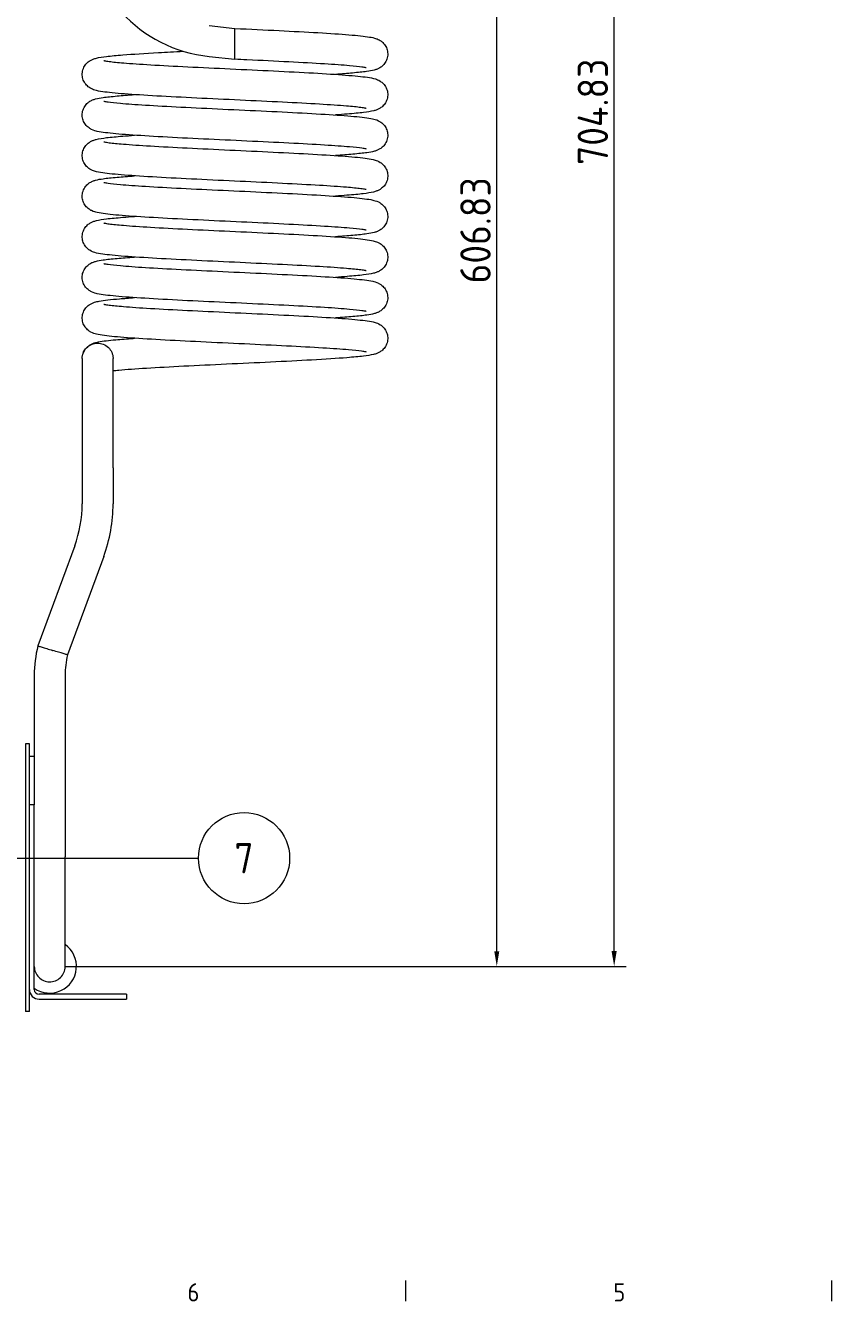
# Model space of a CAD drawing. Header units: millimetres. Extents: x 0 to 2102, y 0 to 1485.
# Drawn here: x 1070 to 1402, y 41 to 566 of the extents above; entities that cross this region are included whole.
import ezdxf

# ---------------------------------------------------------------- set-up
doc = ezdxf.new("R2010")
doc.units = ezdxf.units.MM
doc.header["$LTSCALE"] = 2.5
doc.layers.get('0').update_dxf_attribs({"color": 3, "lineweight": 5})
for name, color, linetype, lineweight in [('가시적인 것(ISO)', 3, 'Continuous', 5), ('경계(ISO)', 7, 'Continuous', 5), ('기호(ISO)', 5, 'Continuous', 5), ('치수(ISO)', 2, 'Continuous', 5)]:
    doc.layers.add(name, color=color, linetype=linetype, lineweight=lineweight)
doc.styles.add('문자 텍스트_PSTEK_POSCO', font='isocp.shx')
doc.styles.add('부품번호텍스트_PSTEK_POSCO', font='isocp.shx')
doc.styles.add('치수 텍스트_PSTEK_POSCO', font='isocp.shx')
doc.dimstyles.new('치수_PSTEK_POSCO', dxfattribs={"dimscale": 2.5, "dimtxt": 5, "dimasz": 2.5, "dimexe": 2, "dimexo": 2.5, "dimgap": 1, "dimtad": 1, "dimrnd": 1e-08, "dimdsep": 46, "dimtxsty": '치수 텍스트_PSTEK_POSCO', "dimcen": 0.09, "dimdle": 10, "dimclrd": 7, "dimclre": 7, "dimclrt": 2, "dimadec": 1, "dimazin": 2, "dimtfac": 1, "dimtmove": 0, "dimatfit": 3, "dimfxl": 0, "dimtolj": 1, "dimlwd": -1, "dimlwe": -1, "dimarcsym": 0})

# ---------------------------------------------------------------- blocks, each defined once
blk = doc.blocks.new('경계 Default Border')
at = {"layer": '경계(ISO)'}
for p, q in [((490.58, 20), (490.58, 16.6)), ((560.67, 20), (560.67, 16.6))]:
    blk.add_line(p, q, dxfattribs=at)
at = {"layer": '경계(ISO)', "color": 2, "char_height": 3, "attachment_point": 7, "style": '문자 텍스트_PSTEK_POSCO'}
for s, insert in [('6', (454.69, 16.57)), ('5', (524.77, 16.57))]:
    blk.add_mtext(s, dxfattribs=dict(at, insert=insert))
blk = doc.blocks.new('*D34')
at = {"layer": 'Defpoints', "color": 0}
for p in [(1172.25, 786.09), (1263.95, 786.09), (1080.02, 179.26)]:
    blk.add_point(p, dxfattribs=at)
at = {"layer": '치수(ISO)', "color": 7}
for p, q in [((1178.5, 786.09), (1268.95, 786.09)), ((1263.95, 185.51), (1263.95, 779.84)), ((1086.27, 179.26), (1268.95, 179.26))]:
    blk.add_line(p, q, dxfattribs=at)
for points in [[(1262.91, 779.84), (1265, 779.84), (1263.95, 786.09)], [(1262.91, 185.51), (1265, 185.51), (1263.95, 179.26)]]:
    blk.add_solid(points, dxfattribs=at)
at = {"layer": '치수(ISO)', "color": 2, "insert": (1255.2, 460.17), "char_height": 12.5, "attachment_point": 4, "rotation": 90, "style": '치수 텍스트_PSTEK_POSCO'}
blk.add_mtext('\\A1;606.83', dxfattribs=at)
blk = doc.blocks.new('품번기호9')
at = {"layer": '기호(ISO)', "color": 7}
for p, q in [((425.41, 90.01), (422.91, 89.51)), ((425.41, 89.51), (422.91, 89.51)), ((422.91, 89.51), (425.41, 89.01)), ((425.41, 89.01), (425.41, 90.01)), ((425.41, 89.51), (456.49, 89.51))]:
    blk.add_line(p, q, dxfattribs=at)
at = {"layer": '기호(ISO)', "color": 7, "flags": 128}
blk.add_lwpolyline([(425.41, 90.01), (422.91, 89.51)], dxfattribs=at)
at = {"layer": '기호(ISO)'}
blk.add_circle((463.99, 89.51), 7.5, dxfattribs=at)
at = {"layer": '기호(ISO)', "color": 7}
blk.add_solid([(425.41, 90.01), (422.91, 89.51), (425.41, 89.01), (425.41, 90.01)], dxfattribs=at)
at = {"layer": '기호(ISO)', "color": 7, "insert": (463.99, 89.51), "char_height": 5, "attachment_point": 5, "style": '부품번호텍스트_PSTEK_POSCO'}
blk.add_mtext('7', dxfattribs=at)
blk = doc.blocks.new('*D49')
at = {"layer": 'Defpoints', "color": 0}
for p in [(1112.25, 884.09), (1312.25, 884.09), (1080.02, 179.27)]:
    blk.add_point(p, dxfattribs=at)
at = {"layer": '치수(ISO)', "color": 7}
for p, q in [((1118.5, 884.09), (1317.25, 884.09)), ((1312.25, 185.52), (1312.25, 877.84)), ((1086.27, 179.27), (1317.25, 179.27))]:
    blk.add_line(p, q, dxfattribs=at)
for points in [[(1311.2, 877.84), (1313.29, 877.84), (1312.25, 884.09)], [(1311.2, 185.52), (1313.29, 185.52), (1312.25, 179.27)]]:
    blk.add_solid(points, dxfattribs=at)
at = {"layer": '치수(ISO)', "color": 2, "insert": (1303.5, 508.92), "char_height": 12.5, "attachment_point": 4, "rotation": 90, "style": '치수 텍스트_PSTEK_POSCO'}
blk.add_mtext('\\A1;704.83', dxfattribs=at)

msp = doc.modelspace()

# ---------------------------------------------------------------- linework, layer by layer
at = {"layer": '가시적인 것(ISO)'}
for p, q in [((1145.6093, 566.2482), (1156.2462, 565.0413)), ((1156.2462, 558.6913), (1156.2462, 565.0413)), ((1156.2462, 552.3413), (1156.2462, 558.6913)), ((1145.6093, 553.5482), (1156.2462, 552.3413)), ((1093.3962, 429.2663), (1093.3962, 384.2663)), ((1106.0962, 384.2663), (1106.0962, 429.2663)), ((1093.3962, 384.2663), (1093.3962, 369.5317)), ((1106.0962, 384.2663), (1106.0962, 369.5317)), ((1090.3184, 352.2602), (1075.159, 311.076)), ((1102.2367, 347.8732), (1087.3313, 307.3791)), ((1073.6668, 298.9519), (1073.6668, 265.7648)), ((1086.3668, 298.9519), (1086.3668, 224.2663)), ((1071.6668, 270.7648), (1070.0668, 270.7648)), ((1070.0668, 270.7648), (1070.0668, 160.7648)), ((1071.6668, 160.7648), (1071.6668, 270.7648)), ((1071.6668, 265.7648), (1073.6668, 265.7648)), ((1073.6668, 265.7648), (1073.6668, 245.7648)), ((1073.6668, 245.7648), (1071.6668, 245.7648)), ((1073.6668, 169.7648), (1073.6668, 245.7648)), ((1086.3668, 179.2663), (1086.3668, 224.2663)), ((1111.6668, 167.7648), (1075.6668, 167.7648)), ((1075.6668, 165.7648), (1111.6668, 165.7648)), ((1111.6668, 167.7648), (1111.6668, 165.7648)), ((1071.6668, 160.7648), (1070.0668, 160.7648))]:
    msp.add_line(p, q, dxfattribs=at)
for centre, radius, start, end in [((1151.2462, 609.5794), 56.3141, 180.72839, 264.255179), ((1043.3962, 369.5317), 50, 339.791974, 0), ((1043.3962, 369.5317), 62.7, 339.791974, 0), ((1123.6668, 298.9519), 50, 165.966909, 180), ((1123.6668, 298.9519), 37.3, 166.942445, 180), ((1080.0211, 179.2648), 11, 234.714046, 54.768048), ((1075.6668, 169.7648), 4, 180, 270), ((1075.6668, 169.7648), 2, 180, 270)]:
    msp.add_arc(centre, radius, start, end, dxfattribs=at)
for points, knots in [([(1156.2462, 565.0413), (1162.3596, 564.7537), (1168.5563, 564.4623), (1180.0734, 563.8915), (1185.5479, 563.6047), (1195.2599, 563.0349), (1199.6031, 562.7451), (1206.7132, 562.1601), (1209.4812, 561.8724), (1212.545, 561.3565), (1213.3442, 561.2167), (1214.841, 560.6789), (1215.3467, 560.4748), (1216.3128, 559.8691), (1216.701, 559.5828), (1217.5236, 558.7927), (1217.9585, 558.2493), (1218.6182, 557.0457), (1218.8603, 556.3814), (1219.1204, 554.9813), (1219.1307, 554.2272), (1218.9027, 552.7846), (1218.6603, 552.0794), (1217.9988, 550.8427), (1217.5725, 550.2971), (1216.7127, 549.4524), (1216.277, 549.1354), (1215.4907, 548.655), (1215.1357, 548.4885), (1214.3462, 548.1604), (1213.9511, 548.0397), (1212.5595, 547.6604), (1211.6039, 547.5022), (1208.8479, 547.1124), (1206.9194, 546.9076), (1202.5769, 546.5243), (1200.219, 546.3449), (1197.6036, 546.1664)], [0, 0, 0, 0, 1.83608382, 1.83608382, 3.6438063, 3.6438063, 5.46615238, 5.46615238, 7.3228405, 7.3228405, 8.21142822, 8.21142822, 8.57116208, 8.57116208, 8.77542139, 8.77542139, 9.01449091, 9.01449091, 9.24135822, 9.24135822, 9.4786959, 9.4786959, 9.71680436, 9.71680436, 9.95372371, 9.95372371, 10.18137967, 10.18137967, 10.41848361, 10.41848361, 10.77888214, 10.77888214, 11.73855211, 11.73855211, 13.01230386, 13.01230386, 14.13613513, 14.13613513, 14.13613513, 14.13613513]), ([(1210.2299, 532.1574), (1210.1817, 532.17), (1210.1093, 532.189), (1209.5287, 532.3052), (1208.8446, 532.4153), (1206.5265, 532.7115), (1204.522, 532.9112), (1199.0534, 533.3618), (1195.2633, 533.6199), (1186.4572, 534.149), (1181.2617, 534.4266), (1170.2433, 534.9803), (1164.2734, 535.2634), (1152.3536, 535.8246), (1146.2565, 536.1099), (1134.7049, 536.6748), (1129.1114, 536.9616), (1119.105, 537.5307), (1114.5795, 537.82), (1107.077, 538.4013), (1104.0678, 538.6926), (1100.6031, 539.1989), (1099.6456, 539.354), (1097.9711, 539.8728), (1097.3324, 540.0803), (1096.0677, 540.8891), (1095.6085, 541.2436), (1094.7511, 542.1536), (1094.3486, 542.716), (1093.7479, 543.9554), (1093.5389, 544.6428), (1093.3557, 546.0674), (1093.3885, 546.8223), (1093.6968, 548.2465), (1093.9768, 548.9325), (1094.6926, 550.1144), (1095.135, 550.6242), (1095.9955, 551.3981), (1096.4166, 551.681), (1097.1875, 552.1214), (1097.5375, 552.275), (1098.3609, 552.596), (1098.7852, 552.7154), (1100.461, 553.1354), (1101.746, 553.3211), (1105.2559, 553.746), (1107.5108, 553.9586), (1114.1598, 554.4879), (1119.1591, 554.8076), (1127.9474, 555.3031), (1131.3942, 555.485), (1134.9773, 555.6666)], [241.66619585, 241.66619585, 241.66619585, 241.66619585, 242.05197182, 242.05197182, 242.82992023, 242.82992023, 244.11745232, 244.11745232, 245.75283012, 245.75283012, 247.50424999, 247.50424999, 249.28899719, 249.28899719, 251.08735579, 251.08735579, 252.89514865, 252.89514865, 254.71506688, 254.71506688, 256.56405837, 256.56405837, 257.58301377, 257.58301377, 258.07881864, 258.07881864, 258.31471561, 258.31471561, 258.54819345, 258.54819345, 258.77741519, 258.77741519, 259.01519773, 259.01519773, 259.25327207, 259.25327207, 259.4893965, 259.4893965, 259.71541899, 259.71541899, 259.96163435, 259.96163435, 260.36636431, 260.36636431, 261.57903736, 261.57903736, 262.90752612, 262.90752612, 264.91470553, 264.91470553, 266.06616747, 266.06616747, 266.06616747, 266.06616747]), ([(1102.2624, 551.8252), (1102.3119, 551.8123), (1102.386, 551.7929), (1102.9765, 551.6751), (1103.6679, 551.5643), (1106.0069, 551.2666), (1108.0257, 551.0662), (1113.524, 550.6146), (1117.3281, 550.3562), (1126.1581, 549.8268), (1131.3627, 549.5491), (1142.394, 548.9953), (1148.3676, 548.7122), (1160.2895, 548.1509), (1166.385, 547.8656), (1177.9284, 547.3007), (1183.5151, 547.0139), (1193.5042, 546.4447), (1198.0187, 546.1555), (1205.4974, 545.5739), (1208.4922, 545.2827), (1211.9303, 544.7763), (1212.8768, 544.6223), (1214.539, 544.1028), (1215.1693, 543.8949), (1216.414, 543.1011), (1216.8693, 542.7511), (1217.7257, 541.8489), (1218.1306, 541.2878), (1218.7358, 540.0509), (1218.9473, 539.3651), (1219.1362, 537.9421), (1219.1066, 537.1871), (1218.8041, 535.7613), (1218.5268, 535.0739), (1217.8146, 533.8877), (1217.3732, 533.3752), (1216.5126, 532.5963), (1216.0903, 532.3109), (1215.3185, 531.8678), (1214.9682, 531.7134), (1214.1478, 531.392), (1213.726, 531.2726), (1212.0637, 530.8533), (1210.7964, 530.6691), (1207.3247, 530.2456), (1205.0853, 530.0333), (1200.9686, 529.704), (1199.3453, 529.5851), (1197.6045, 529.4664)], [29.14910175, 29.14910175, 29.14910175, 29.14910175, 29.53958295, 29.53958295, 30.32141283, 30.32141283, 31.61297099, 31.61297099, 33.25005494, 33.25005494, 35.00194199, 35.00194199, 36.78684764, 36.78684764, 38.58529135, 38.58529135, 40.39316438, 40.39316438, 42.21322025, 42.21322025, 44.06264039, 44.06264039, 45.07360374, 45.07360374, 45.56037139, 45.56037139, 45.79459565, 45.79459565, 46.02848616, 46.02848616, 46.2575262, 46.2575262, 46.4952845, 46.4952845, 46.73336169, 46.73336169, 46.96955505, 46.96955505, 47.19567769, 47.19567769, 47.44111614, 47.44111614, 47.84222567, 47.84222567, 49.04394051, 49.04394051, 50.37054832, 50.37054832, 51.11857971, 51.11857971, 51.11857971, 51.11857971]), ([(1210.2299, 548.8574), (1210.2002, 548.8654), (1210.1555, 548.8773), (1209.7439, 548.9653), (1209.1902, 549.0618), (1207.2456, 549.3292), (1205.5042, 549.5156), (1200.5967, 549.9464), (1197.0796, 550.1984), (1188.7429, 550.7199), (1183.729, 550.9958), (1172.9726, 551.5474), (1167.0823, 551.83), (1159.5379, 552.1864), (1157.8914, 552.2639), (1156.2462, 552.3413)], [278.64620794, 278.64620794, 278.64620794, 278.64620794, 278.94705494, 278.94705494, 279.65396418, 279.65396418, 280.86260413, 280.86260413, 282.46216101, 282.46216101, 284.20368852, 284.20368852, 285.98518868, 285.98518868, 286.47931424, 286.47931424, 286.47931424, 286.47931424]), ([(1210.2299, 515.4574), (1210.2002, 515.4654), (1210.1555, 515.4773), (1209.7441, 515.5653), (1209.1905, 515.6618), (1207.2462, 515.9292), (1205.5049, 516.1155), (1200.5978, 516.5463), (1197.081, 516.7984), (1188.7447, 517.3198), (1183.7309, 517.5957), (1172.9747, 518.1473), (1167.0846, 518.4299), (1155.2217, 518.9904), (1149.1017, 519.2753), (1137.4098, 519.8397), (1131.6964, 520.1263), (1121.3736, 520.6945), (1116.6457, 520.9832), (1108.6972, 521.5612), (1105.4207, 521.8535), (1101.667, 522.33), (1100.5991, 522.4931), (1098.8913, 522.878), (1098.2341, 523.018), (1096.9268, 523.6537), (1096.5824, 523.8442), (1095.9493, 524.2903), (1095.6725, 524.5128), (1094.965, 525.1956), (1094.5381, 525.7295), (1093.8808, 526.9212), (1093.6367, 527.5856), (1093.3732, 528.9857), (1093.361, 529.7396), (1093.5855, 531.1828), (1093.8262, 531.8888), (1094.4853, 533.1277), (1094.9107, 533.6748), (1095.7703, 534.5226), (1096.2066, 534.8411), (1096.9936, 535.3233), (1097.3488, 535.4905), (1098.1372, 535.8191), (1098.5313, 535.9398), (1099.9123, 536.3176), (1100.8564, 536.4748), (1103.5843, 536.8631), (1105.4979, 537.0674), (1109.8453, 537.453), (1112.2346, 537.6351), (1114.8888, 537.8162)], [204.68441859, 204.68441859, 204.68441859, 204.68441859, 204.98520158, 204.98520158, 205.6920567, 205.6920567, 206.90063261, 206.90063261, 208.50015847, 208.50015847, 210.24167731, 210.24167731, 212.0231747, 212.0231747, 213.81986138, 213.81986138, 215.62615589, 215.62615589, 217.443624, 217.443624, 219.28535972, 219.28535972, 220.26166926, 220.26166926, 220.94155315, 220.94155315, 221.14814398, 221.14814398, 221.29450833, 221.29450833, 221.52962193, 221.52962193, 221.75680068, 221.75680068, 221.99408235, 221.99408235, 222.23219383, 222.23219383, 222.46914074, 222.46914074, 222.69687752, 222.69687752, 222.93365676, 222.93365676, 223.29236718, 223.29236718, 224.2423956, 224.2423956, 225.5125622, 225.5125622, 226.65309237, 226.65309237, 226.65309237, 226.65309237]), ([(1102.2624, 535.1252), (1102.2919, 535.1173), (1102.3362, 535.1054), (1102.7451, 535.018), (1103.2967, 534.9217), (1105.235, 534.6548), (1106.972, 534.4686), (1111.8697, 534.0383), (1115.3818, 533.7863), (1123.71, 533.265), (1128.7205, 532.9891), (1139.472, 532.4375), (1145.3607, 532.155), (1157.2223, 531.5945), (1163.3425, 531.3095), (1175.0366, 530.7452), (1180.7518, 530.4586), (1191.0798, 529.8904), (1195.811, 529.6017), (1203.7669, 529.0237), (1207.0478, 528.7314), (1210.8069, 528.2553), (1211.8767, 528.0923), (1213.587, 527.7085), (1214.2449, 527.5689), (1215.5541, 526.9352), (1215.9, 526.7447), (1216.5361, 526.2978), (1216.8141, 526.0749), (1217.5231, 525.3919), (1217.9507, 524.8582), (1218.6092, 523.6672), (1218.8538, 523.0032), (1219.1187, 521.6036), (1219.1317, 520.8497), (1218.9087, 519.4063), (1218.6687, 518.7), (1218.0107, 517.4601), (1217.5856, 516.9124), (1216.7261, 516.0633), (1216.2896, 515.7441), (1215.5023, 515.2611), (1215.1469, 515.0936), (1214.359, 514.7649), (1213.9654, 514.6442), (1212.5888, 514.267), (1211.6495, 514.1102), (1208.9335, 513.7225), (1207.0262, 513.5184), (1202.6767, 513.1319), (1200.2742, 512.9486), (1197.6036, 512.7664)], [66.1291894, 66.1291894, 66.1291894, 66.1291894, 66.4286085, 66.4286085, 67.13431009, 67.13431009, 68.34151992, 68.34151992, 69.94038296, 69.94038296, 71.68171672, 71.68171672, 73.4631551, 73.4631551, 75.25981261, 75.25981261, 77.06608219, 77.06608219, 78.88351146, 78.88351146, 80.72513787, 80.72513787, 81.70100513, 81.70100513, 82.38349988, 82.38349988, 82.59147246, 82.59147246, 82.73849098, 82.73849098, 82.97374067, 82.97374067, 83.20087626, 83.20087626, 83.43814721, 83.43814721, 83.67625922, 83.67625922, 83.91321776, 83.91321776, 84.14098911, 84.14098911, 84.3776318, 84.3776318, 84.73562896, 84.73562896, 85.6815993, 85.6815993, 86.95022806, 86.95022806, 88.09782476, 88.09782476, 88.09782476, 88.09782476]), ([(1210.2299, 498.7574), (1210.1816, 498.7701), (1210.1091, 498.789), (1209.5281, 498.9053), (1208.8438, 499.0154), (1206.5247, 499.3117), (1204.5196, 499.5114), (1199.0497, 499.9621), (1195.2591, 500.2202), (1186.4519, 500.7493), (1181.256, 501.0269), (1170.237, 501.5806), (1164.267, 501.8637), (1152.3471, 502.4249), (1146.25, 502.7102), (1134.6988, 503.2751), (1129.1056, 503.5619), (1119.1, 504.131), (1114.5749, 504.4203), (1107.0734, 505.0016), (1104.0648, 505.2929), (1100.6013, 505.7992), (1099.6443, 505.9542), (1097.9704, 506.4731), (1097.332, 506.6806), (1096.0681, 507.4887), (1095.6091, 507.8431), (1094.7517, 508.7528), (1094.3492, 509.315), (1093.7483, 510.5543), (1093.5391, 511.2417), (1093.3557, 512.6662), (1093.3884, 513.4211), (1093.6964, 514.8454), (1093.9763, 515.5314), (1094.692, 516.7136), (1095.1343, 517.2235), (1095.9948, 517.9976), (1096.4159, 518.2806), (1097.1869, 518.7211), (1097.5369, 518.8747), (1098.3601, 519.1958), (1098.7843, 519.3151), (1100.4596, 519.7351), (1101.7438, 519.9207), (1105.252, 520.3456), (1107.5063, 520.5582), (1111.6066, 520.8847), (1113.1913, 521.0005), (1114.8879, 521.1162)], [167.70440308, 167.70440308, 167.70440308, 167.70440308, 168.09038235, 168.09038235, 168.86849861, 168.86849861, 170.15620538, 170.15620538, 171.79165743, 171.79165743, 173.54309765, 173.54309765, 175.32785173, 175.32785173, 177.12621402, 177.12621402, 178.93401035, 178.93401035, 180.75393453, 180.75393453, 182.60294448, 182.60294448, 183.62155373, 183.62155373, 184.11696589, 184.11696589, 184.35279113, 184.35279113, 184.58628684, 184.58628684, 184.81550066, 184.81550066, 185.05328217, 185.05328217, 185.29135663, 185.29135663, 185.5274841, 185.5274841, 185.75351088, 185.75351088, 185.99969201, 185.99969201, 186.40426285, 186.40426285, 187.61645421, 187.61645421, 188.9448728, 188.9448728, 189.67391601, 189.67391601, 189.67391601, 189.67391601]), ([(1102.2624, 518.4252), (1102.3103, 518.4127), (1102.382, 518.3939), (1102.9585, 518.2783), (1103.6396, 518.1685), (1105.9493, 517.873), (1107.948, 517.6735), (1113.4044, 517.2233), (1117.1887, 516.9653), (1125.985, 516.4364), (1131.1768, 516.1588), (1142.1899, 515.6052), (1148.1582, 515.3221), (1160.0772, 514.7609), (1166.175, 514.4756), (1177.7299, 513.9107), (1183.3261, 513.6239), (1193.3395, 513.0548), (1197.8695, 512.7656), (1205.3818, 512.1843), (1208.3969, 511.893), (1211.8725, 511.3868), (1212.8345, 511.2312), (1214.514, 510.7126), (1215.1563, 510.5053), (1216.4292, 509.6904), (1216.89, 509.334), (1217.7478, 508.4208), (1218.1492, 507.8579), (1218.748, 506.6175), (1218.956, 505.9294), (1219.1368, 504.5041), (1219.1027, 503.7493), (1218.7921, 502.3257), (1218.511, 501.6404), (1217.7936, 500.4601), (1217.3508, 499.9515), (1216.4905, 499.1797), (1216.0698, 498.8977), (1215.2994, 498.4585), (1214.9494, 498.3053), (1214.1248, 497.9843), (1213.6995, 497.865), (1212.0178, 497.4447), (1210.7255, 497.2584), (1207.1999, 496.8329), (1204.9388, 496.6202), (1200.8466, 496.2951), (1199.2802, 496.1807), (1197.6045, 496.0664)], [103.11098479, 103.11098479, 103.11098479, 103.11098479, 103.49484395, 103.49484395, 104.27120929, 104.27120929, 105.55709119, 105.55709119, 107.19176645, 107.19176645, 108.94299388, 108.94299388, 110.72767596, 110.72767596, 112.52599969, 112.52599969, 114.33375982, 114.33375982, 116.15362204, 116.15362204, 118.00243977, 118.00243977, 119.02466237, 119.02466237, 119.52417952, 119.52417952, 119.76075035, 119.76075035, 119.99405959, 119.99405959, 120.22335631, 120.22335631, 120.46114853, 120.46114853, 120.69922167, 120.69922167, 120.93531715, 120.93531715, 121.16129944, 121.16129944, 121.40784055, 121.40784055, 121.81408253, 121.81408253, 123.03133334, 123.03133334, 124.36043222, 124.36043222, 125.08051261, 125.08051261, 125.08051261, 125.08051261]), ([(1210.2299, 482.0574), (1210.2002, 482.0654), (1210.1555, 482.0773), (1209.7438, 482.1653), (1209.1899, 482.2619), (1207.245, 482.5293), (1205.5033, 482.7157), (1200.5953, 483.1465), (1197.0779, 483.3986), (1188.7408, 483.92), (1183.7267, 484.196), (1172.97, 484.7476), (1167.0797, 485.0301), (1155.2167, 485.5906), (1149.0968, 485.8756), (1137.405, 486.4399), (1131.6919, 486.7265), (1121.3696, 487.2948), (1116.642, 487.5835), (1108.6943, 488.1615), (1105.4182, 488.4538), (1101.6651, 488.9303), (1100.5974, 489.0934), (1098.8899, 489.4784), (1098.2327, 489.6184), (1096.9256, 490.2544), (1096.5813, 490.4449), (1095.9486, 490.8908), (1095.6719, 491.1133), (1094.9646, 491.7961), (1094.5378, 492.3301), (1093.8805, 493.5218), (1093.6365, 494.1863), (1093.3731, 495.5864), (1093.361, 496.3403), (1093.5857, 497.7835), (1093.8264, 498.4894), (1094.4856, 499.7282), (1094.9111, 500.2753), (1095.7707, 501.1229), (1096.2069, 501.4414), (1096.9939, 501.9235), (1097.3492, 502.0907), (1098.1376, 502.4192), (1098.5317, 502.5399), (1099.9132, 502.9178), (1100.8578, 503.0751), (1103.5869, 503.4634), (1105.5012, 503.6678), (1109.8484, 504.0532), (1112.2363, 504.2352), (1114.8888, 504.4162)], [130.72262776, 130.72262776, 130.72262776, 130.72262776, 131.02355073, 131.02355073, 131.73052422, 131.73052422, 132.93924016, 132.93924016, 134.53883386, 134.53883386, 136.28037165, 136.28037165, 138.06187509, 138.06187509, 139.85856476, 139.85856476, 141.66486182, 141.66486182, 143.48233392, 143.48233392, 145.32408087, 145.32408087, 146.30043595, 146.30043595, 146.98005219, 146.98005219, 147.18650218, 147.18650218, 147.33279969, 147.33279969, 147.56789932, 147.56789932, 147.79508256, 147.79508256, 148.03236535, 148.03236535, 148.27047677, 148.27047677, 148.50742247, 148.50742247, 148.73515564, 148.73515564, 148.97194921, 148.97194921, 149.33073438, 149.33073438, 150.28118863, 150.28118863, 151.55151562, 151.55151562, 152.69130557, 152.69130557, 152.69130557, 152.69130557]), ([(1102.2624, 501.7252), (1102.2923, 501.7172), (1102.3372, 501.7052), (1102.7499, 501.617), (1103.3045, 501.5204), (1105.2518, 501.2528), (1106.9952, 501.0663), (1111.9069, 500.6354), (1115.4261, 500.3832), (1123.7665, 499.8617), (1128.7819, 499.5858), (1139.5403, 499.0342), (1145.4312, 498.7516), (1157.2947, 498.1911), (1163.4146, 497.9061), (1175.1055, 497.3418), (1180.8179, 497.0552), (1191.1382, 496.4869), (1195.8645, 496.1982), (1203.8092, 495.6202), (1207.0836, 495.3279), (1210.8346, 494.8512), (1211.9015, 494.6882), (1213.608, 494.3027), (1214.2649, 494.1625), (1215.5714, 493.5258), (1215.915, 493.3352), (1216.5466, 492.8896), (1216.8228, 492.6673), (1217.5295, 491.9846), (1217.9561, 491.4504), (1218.6129, 490.2585), (1218.8567, 489.5938), (1219.1195, 488.1935), (1219.1313, 487.4395), (1218.906, 485.9965), (1218.6649, 485.2907), (1218.0053, 484.0523), (1217.5797, 483.5055), (1216.72, 482.6584), (1216.2839, 482.3402), (1215.4971, 481.8584), (1215.1419, 481.6913), (1214.3532, 481.3629), (1213.9589, 481.2422), (1212.5757, 480.864), (1211.6291, 480.7066), (1208.8951, 480.3179), (1206.9783, 480.1135), (1202.6319, 479.7285), (1200.2494, 479.5469), (1197.6036, 479.3664)], [140.09096394, 140.09096394, 140.09096394, 140.09096394, 140.39242476, 140.39242476, 141.09985303, 141.09985303, 142.30910667, 142.30910667, 143.90896078, 143.90896078, 145.65057124, 145.65057124, 147.43209788, 147.43209788, 149.22879903, 149.22879903, 151.03510591, 151.03510591, 152.85259333, 152.85259333, 154.69438346, 154.69438346, 155.67091381, 155.67091381, 156.34950223, 156.34950223, 156.55541272, 156.55541272, 156.70145392, 156.70145392, 156.93649987, 156.93649987, 157.16370051, 157.16370051, 157.40098762, 157.40098762, 157.63909882, 157.63909882, 157.87603978, 157.87603978, 158.10375898, 158.10375898, 158.34060818, 158.34060818, 158.69968326, 158.69968326, 159.65179002, 159.65179002, 160.92273763, 160.92273763, 162.0596574, 162.0596574, 162.0596574, 162.0596574]), ([(1210.2299, 465.3574), (1210.1817, 465.37), (1210.1094, 465.389), (1209.5293, 465.5051), (1208.8457, 465.6152), (1206.5286, 465.9112), (1204.5248, 466.1109), (1199.0577, 466.5615), (1195.2684, 466.8196), (1186.4635, 467.3486), (1181.2684, 467.6262), (1170.2507, 468.1799), (1164.281, 468.463), (1152.3613, 469.0243), (1146.2641, 469.3095), (1134.7121, 469.8744), (1129.1183, 470.1612), (1119.111, 470.7304), (1114.5849, 471.0196), (1107.0812, 471.6009), (1104.0712, 471.8922), (1100.6052, 472.3985), (1099.6472, 472.5536), (1097.972, 473.0725), (1097.3328, 473.28), (1096.0671, 474.0895), (1095.6077, 474.4442), (1094.7503, 475.3546), (1094.3479, 475.9171), (1093.7475, 477.1566), (1093.5386, 477.8441), (1093.3557, 479.2688), (1093.3886, 480.0236), (1093.6972, 481.4478), (1093.9773, 482.1337), (1094.6934, 483.3154), (1095.1358, 483.8251), (1095.9963, 484.5987), (1096.4173, 484.8815), (1097.1881, 485.3217), (1097.5382, 485.4753), (1098.3617, 485.7963), (1098.7861, 485.9157), (1100.4627, 486.3357), (1101.7486, 486.5215), (1105.2604, 486.9465), (1107.5162, 487.159), (1111.6148, 487.4853), (1113.1957, 487.6008), (1114.8879, 487.7162)], [93.74261973, 93.74261973, 93.74261973, 93.74261973, 94.12815525, 94.12815525, 94.90590514, 94.90590514, 96.19323055, 96.19323055, 97.82852046, 97.82852046, 99.57991626, 99.57991626, 101.36465531, 101.36465531, 103.16300954, 103.16300954, 104.9707983, 104.9707983, 106.7907095, 106.7907095, 108.63967917, 108.63967917, 109.65904404, 109.65904404, 110.15531363, 110.15531363, 110.39129537, 110.39129537, 110.62475207, 110.62475207, 110.85398318, 110.85398318, 111.09176695, 111.09176695, 111.32984113, 111.32984113, 111.56596196, 111.56596196, 111.79197939, 111.79197939, 112.03823532, 112.03823532, 112.44315377, 112.44315377, 113.65639748, 113.65639748, 114.98496788, 114.98496788, 115.71213586, 115.71213586, 115.71213586, 115.71213586]), ([(1102.2624, 485.0252), (1102.311, 485.0125), (1102.3837, 484.9935), (1102.9664, 484.8769), (1103.652, 484.7666), (1105.9746, 484.4702), (1107.9821, 484.2703), (1113.457, 483.8195), (1117.25, 483.5613), (1126.0612, 483.0322), (1131.2587, 482.7546), (1142.2799, 482.2008), (1148.2505, 481.9177), (1160.1708, 481.3565), (1166.2676, 481.0712), (1177.8174, 480.5063), (1183.4094, 480.2195), (1193.4122, 479.6503), (1197.9354, 479.3611), (1205.4328, 478.7797), (1208.439, 478.4885), (1211.898, 477.9822), (1212.8531, 477.8273), (1214.525, 477.3083), (1215.162, 477.1007), (1216.4224, 476.2952), (1216.8808, 475.9416), (1217.738, 475.0332), (1218.141, 474.4711), (1218.7426, 473.2323), (1218.9522, 472.5452), (1219.1366, 471.1209), (1219.1045, 470.3661), (1218.7975, 468.9415), (1218.518, 468.2552), (1217.8029, 467.0723), (1217.3608, 466.562), (1216.5002, 465.787), (1216.0789, 465.5036), (1215.3078, 465.0626), (1214.9577, 464.9089), (1214.135, 464.5877), (1213.7112, 464.4684), (1212.0383, 464.0485), (1210.7572, 463.8632), (1207.2554, 463.4385), (1205.0037, 463.226), (1200.9004, 462.899), (1199.3089, 462.7826), (1197.6045, 462.6664)], [177.07273169, 177.07273169, 177.07273169, 177.07273169, 177.45950382, 177.45950382, 178.23827454, 178.23827454, 179.52666193, 179.52666193, 181.16240312, 181.16240312, 182.91392252, 182.91392252, 184.69870343, 184.69870343, 186.49708011, 186.49708011, 188.30488996, 188.30488996, 190.12483731, 190.12483731, 191.97391931, 191.97391931, 192.99117934, 192.99117934, 193.48506184, 193.48506184, 193.72060689, 193.72060689, 193.95417227, 193.95417227, 194.18335524, 194.18335524, 194.42113271, 194.42113271, 194.65920767, 194.65920767, 194.89534694, 194.89534694, 195.12139047, 195.12139047, 195.36743866, 195.36743866, 195.77139126, 195.77139126, 196.98171113, 196.98171113, 198.30984624, 198.30984624, 199.04223877, 199.04223877, 199.04223877, 199.04223877]), ([(1210.2299, 448.6574), (1210.2002, 448.6654), (1210.1556, 448.6773), (1209.7445, 448.7652), (1209.1911, 448.8617), (1207.2475, 449.129), (1205.5068, 449.3153), (1200.6009, 449.746), (1197.0846, 449.9981), (1188.7493, 450.5195), (1183.7359, 450.7955), (1172.9803, 451.347), (1167.0903, 451.6296), (1155.2276, 452.1901), (1149.1076, 452.4751), (1137.4154, 453.0394), (1131.7018, 453.326), (1121.3783, 453.8942), (1116.65, 454.1829), (1108.7007, 454.7609), (1105.4236, 455.0532), (1101.6692, 455.5297), (1100.6011, 455.6928), (1098.893, 456.0775), (1098.2357, 456.2175), (1096.9282, 456.8529), (1096.5836, 457.0434), (1095.9502, 457.4896), (1095.6732, 457.7121), (1094.9656, 458.395), (1094.5386, 458.9289), (1093.8811, 460.1205), (1093.6369, 460.7848), (1093.3732, 462.1849), (1093.3609, 462.9388), (1093.5853, 464.382), (1093.8259, 465.088), (1094.4848, 466.327), (1094.9102, 466.8742), (1095.7698, 467.7222), (1096.2061, 468.0408), (1096.9931, 468.5231), (1097.3484, 468.6904), (1098.1368, 469.0189), (1098.5308, 469.1396), (1099.9112, 469.5173), (1100.8547, 469.6745), (1103.5811, 470.0628), (1105.4939, 470.267), (1109.8416, 470.6527), (1112.2326, 470.8349), (1114.8888, 471.0162)], [56.76084018, 56.76084018, 56.76084018, 56.76084018, 57.0614565, 57.0614565, 57.76817067, 57.76817067, 58.97657981, 58.97657981, 60.57602483, 60.57602483, 62.31752111, 62.31752111, 64.0990113, 64.0990113, 65.89569442, 65.89569442, 67.70198589, 67.70198589, 69.51944925, 69.51944925, 71.3611716, 71.3611716, 72.33742694, 72.33742694, 73.01762959, 73.01762959, 73.22438836, 73.22438836, 73.37083238, 73.37083238, 73.60596261, 73.60596261, 73.83313602, 73.83313602, 74.07041637, 74.07041637, 74.30852791, 74.30852791, 74.54547627, 74.54547627, 74.77321733, 74.77321733, 75.00997958, 75.00997958, 75.36860138, 75.36860138, 76.31812505, 76.31812505, 77.5881013, 77.5881013, 78.72950918, 78.72950918, 78.72950918, 78.72950918]), ([(1102.2624, 468.3252), (1102.2922, 468.3172), (1102.3367, 468.3053), (1102.7477, 468.2175), (1103.301, 468.121), (1105.2442, 467.8537), (1106.9847, 467.6674), (1111.89, 467.2367), (1115.4061, 466.9846), (1123.7409, 466.4632), (1128.7541, 466.1873), (1139.5094, 465.6357), (1145.3993, 465.3531), (1157.2619, 464.7927), (1163.3819, 464.5077), (1175.0743, 463.9433), (1180.7879, 463.6568), (1191.1117, 463.0885), (1195.8403, 462.7998), (1203.79, 462.2218), (1207.0674, 461.9295), (1210.8221, 461.4531), (1211.8903, 461.29), (1213.5985, 460.9053), (1214.2559, 460.7654), (1215.5635, 460.13), (1215.9082, 459.9395), (1216.5418, 459.4933), (1216.8188, 459.2708), (1217.5266, 458.5879), (1217.9536, 458.054), (1218.6112, 456.8625), (1218.8553, 456.1981), (1219.1191, 454.7981), (1219.1315, 454.0442), (1218.9072, 452.601), (1218.6667, 451.895), (1218.0078, 450.6559), (1217.5824, 450.1087), (1216.7228, 449.2606), (1216.2865, 448.942), (1215.4995, 448.4596), (1215.1442, 448.2923), (1214.3559, 447.9638), (1213.9619, 447.8431), (1212.5817, 447.4654), (1211.6385, 447.3082), (1208.9128, 446.92), (1207.0004, 446.7158), (1202.6526, 446.3301), (1200.2608, 446.1477), (1197.6036, 445.9664)], [214.0527604, 214.0527604, 214.0527604, 214.0527604, 214.35329576, 214.35329576, 215.05994147, 215.05994147, 216.2682696, 216.2682696, 217.86767534, 217.86767534, 219.60916065, 219.60916065, 221.39064735, 221.39064735, 223.18732874, 223.18732874, 224.99361872, 224.99361872, 226.81107978, 226.81107978, 228.65279564, 228.65279564, 229.62902467, 229.62902467, 230.30938217, 230.30938217, 230.5162226, 230.5162226, 230.66270534, 230.66270534, 230.89784365, 230.89784365, 231.12501447, 231.12501447, 231.36229417, 231.36229417, 231.60040575, 231.60040575, 231.83735481, 231.83735481, 232.06509795, 232.06509795, 232.30185198, 232.30185198, 232.66043088, 232.66043088, 233.60971029, 233.60971029, 234.87959433, 234.87959433, 236.02142708, 236.02142708, 236.02142708, 236.02142708]), ([(1210.2299, 431.9574), (1210.194, 431.9669), (1210.1402, 431.9812), (1209.6704, 432.0793), (1209.0709, 432.1807), (1206.9933, 432.4588), (1205.1566, 432.6502), (1200.0432, 433.0885), (1196.4242, 433.343), (1187.9109, 433.8674), (1182.8281, 434.144), (1171.9712, 434.6964), (1166.0497, 434.9792), (1154.1621, 435.5399), (1148.0487, 435.825), (1136.4051, 436.3896), (1130.7343, 436.6762), (1120.5254, 437.2448), (1115.8709, 437.5337), (1108.0855, 438.1128), (1104.9063, 438.405), (1101.2687, 438.8901), (1100.2421, 439.0532), (1098.5749, 439.4692), (1097.9226, 439.6238), (1096.6538, 440.3097), (1096.3385, 440.5033), (1095.515, 441.1292), (1094.9802, 441.651), (1094.18, 442.8144), (1093.8765, 443.4281), (1093.4691, 444.7624), (1093.3721, 445.5025), (1093.4312, 446.961), (1093.591, 447.6964), (1094.1216, 449.0279), (1094.4992, 449.6393), (1095.329, 450.6302), (1095.7841, 451.0247), (1096.608, 451.6076), (1096.9838, 451.8106), (1097.7405, 452.1681), (1098.1008, 452.2966), (1099.1394, 452.6278), (1099.7473, 452.7566), (1102.4628, 453.2614), (1105.1539, 453.5494), (1110.5636, 454.0073), (1112.6286, 454.1619), (1114.889, 454.3161)], [19.78723927, 19.78723927, 19.78723927, 19.78723927, 20.11844449, 20.11844449, 20.85093801, 20.85093801, 22.08915925, 22.08915925, 23.70270041, 23.70270041, 25.4481131, 25.4481131, 27.23086578, 27.23086578, 29.02818257, 29.02818257, 30.83502531, 30.83502531, 32.65336327, 32.65336327, 34.49759375, 34.49759375, 35.48452175, 35.48452175, 36.10764788, 36.10764788, 36.28752898, 36.28752898, 36.55756751, 36.55756751, 36.78076715, 36.78076715, 37.01624353, 37.01624353, 37.254383, 37.254383, 37.49214884, 37.49214884, 37.72389182, 37.72389182, 37.95087199, 37.95087199, 38.24734159, 38.24734159, 38.87763847, 38.87763847, 40.78194162, 40.78194162, 41.75133593, 41.75133593, 41.75133593, 41.75133593]), ([(1102.2624, 451.6252), (1102.3106, 451.6126), (1102.3829, 451.5937), (1102.9627, 451.4776), (1103.6462, 451.3675), (1105.9628, 451.0715), (1107.9662, 450.8718), (1113.4326, 450.4213), (1117.2215, 450.1632), (1126.0259, 449.6341), (1131.2207, 449.3565), (1142.2381, 448.8028), (1148.2077, 448.5197), (1160.1273, 447.9585), (1166.2246, 447.6733), (1177.7768, 447.1084), (1183.3708, 446.8216), (1193.3785, 446.2524), (1197.9048, 445.9632), (1205.4092, 445.3819), (1208.4195, 445.0906), (1211.8862, 444.5843), (1212.8445, 444.4291), (1214.5199, 443.9103), (1215.1593, 443.7028), (1216.4255, 442.893), (1216.8851, 442.5381), (1217.7425, 441.6275), (1218.1448, 441.065), (1218.7451, 439.8254), (1218.954, 439.1379), (1219.1367, 437.7131), (1219.1037, 436.9583), (1218.795, 435.5342), (1218.5148, 434.8483), (1217.7986, 433.6667), (1217.3561, 433.1571), (1216.4957, 432.3836), (1216.0747, 432.1009), (1215.3039, 431.6607), (1214.9539, 431.5072), (1214.1303, 431.1861), (1213.7058, 431.0668), (1212.0288, 430.6467), (1210.7426, 430.4609), (1207.2297, 430.0359), (1204.9736, 429.8233), (1198.3227, 429.294), (1193.3231, 428.9744), (1182.5974, 428.3698), (1176.8304, 428.0765), (1165.021, 427.5022), (1158.8368, 427.2137), (1146.7917, 426.6458), (1140.7781, 426.3591), (1129.6718, 425.7947), (1124.4345, 425.5097), (1115.4092, 424.9509), (1111.4904, 424.669), (1107.6248, 424.3179), (1106.8206, 424.2366), (1106.0962, 424.1567)], [251.03454105, 251.03454105, 251.03454105, 251.03454105, 251.41996042, 251.41996042, 252.19761441, 252.19761441, 253.48483994, 253.48483994, 255.12008737, 255.12008737, 256.87147154, 256.87147154, 258.65620664, 258.65620664, 260.45455877, 260.45455877, 262.26234554, 262.26234554, 264.08225335, 264.08225335, 265.93121248, 265.93121248, 266.95077519, 266.95077519, 267.44726937, 267.44726937, 267.68329203, 267.68329203, 267.91673851, 267.91673851, 268.14597416, 268.14597416, 268.38375851, 268.38375851, 268.62183263, 268.62183263, 268.85795171, 268.85795171, 269.0839667, 269.0839667, 269.33024226, 269.33024226, 269.73525188, 269.73525188, 270.94877161, 270.94877161, 272.27738094, 272.27738094, 274.28425982, 274.28425982, 276.1318319, 276.1318319, 277.95045544, 277.95045544, 279.7573831, 279.7573831, 281.55466109, 281.55466109, 283.33685514, 283.33685514, 283.85075528, 283.85075528, 283.85075528, 283.85075528]), ([(1093.3962, 429.2663), (1093.3962, 430.0215), (1093.534, 430.7862), (1094.0336, 432.1568), (1094.3947, 432.7826), (1095.2089, 433.8105), (1095.6657, 434.2265), (1096.4992, 434.8413), (1096.8825, 435.0565), (1097.6372, 435.4254), (1097.9925, 435.5572), (1098.9735, 435.8824), (1099.5307, 436.0075), (1101.952, 436.4864), (1104.2334, 436.7472), (1109.3284, 437.2116), (1111.7143, 437.3971), (1114.5447, 437.5929), (1114.715, 437.6046), (1114.8865, 437.6163)], [0, 0, 0, 0, 0.24498412, 0.24498412, 0.48245372, 0.48245372, 0.71524257, 0.71524257, 0.94107498, 0.94107498, 1.22515198, 1.22515198, 1.79881984, 1.79881984, 3.5276706, 3.5276706, 4.69565817, 4.69565817, 4.76982922, 4.76982922, 4.76982922, 4.76982922]), ([(1093.3962, 429.2663), (1093.3962, 430.0932), (1093.5577, 430.9121), (1094.1855, 432.442), (1094.6459, 433.1384), (1095.8075, 434.3154), (1096.4978, 434.7848), (1098.0193, 435.4327), (1098.8361, 435.6049), (1100.4897, 435.6266), (1101.3107, 435.4759), (1102.8487, 434.8682), (1103.551, 434.417), (1104.7431, 433.2709), (1105.2216, 432.5869), (1105.8894, 431.074), (1106.0723, 430.2595), (1106.0955, 429.3774), (1106.0962, 429.3218), (1106.0962, 429.2663)], [0, 0, 0, 0, 0.24805924, 0.24805924, 0.49611848, 0.49611848, 0.74417772, 0.74417772, 0.99223696, 0.99223696, 1.2402962, 1.2402962, 1.48835544, 1.48835544, 1.73641468, 1.73641468, 1.98447392, 1.98447392, 2.00115029, 2.00115029, 2.00115029, 2.00115029]), ([(1075.159, 311.076), (1075.2202, 311.0571), (1075.312, 311.0289), (1075.9065, 310.8459), (1076.342, 310.7119), (1077.4416, 310.3744), (1078.0954, 310.1741), (1079.561, 309.7261), (1080.3625, 309.4818), (1081.1962, 309.2284), (1081.2183, 309.2216), (1081.2405, 309.2149)], [0.9944683, 0.9944683, 0.9944683, 0.9944683, 1.24128191, 1.24128191, 1.48780554, 1.48780554, 1.73446054, 1.73446054, 1.98892973, 1.98892973, 1.99587878, 1.99587878, 1.99587878, 1.99587878]), ([(1087.3313, 307.3791), (1087.3313, 307.3791), (1087.1779, 307.4249), (1086.5823, 307.603), (1086.1464, 307.7335), (1085.0452, 308.0643), (1084.3896, 308.2616), (1082.9213, 308.705), (1082.1189, 308.948), (1081.2848, 309.2014), (1081.2627, 309.2082), (1081.2405, 309.2149)], [0.99456575, 0.99456575, 0.99456575, 0.99456575, 1.24130799, 1.24130799, 1.48756584, 1.48756584, 1.73453253, 1.73453253, 1.98913327, 1.98913327, 1.99607831, 1.99607831, 1.99607831, 1.99607831]), ([(1073.6668, 179.2663), (1073.6668, 178.4394), (1073.8283, 177.6205), (1074.4562, 176.0906), (1074.9165, 175.3942), (1076.0782, 174.2172), (1076.7684, 173.7478), (1078.2899, 173.0999), (1079.1067, 172.9277), (1080.7603, 172.906), (1081.5813, 173.0567), (1083.1193, 173.6644), (1083.8216, 174.1156), (1085.0138, 175.2617), (1085.4922, 175.9457), (1086.16, 177.4586), (1086.3429, 178.2731), (1086.3661, 179.1552), (1086.3668, 179.2108), (1086.3668, 179.2663)], [0, 0, 0, 0, 0.24805924, 0.24805924, 0.49611848, 0.49611848, 0.74417772, 0.74417772, 0.99223696, 0.99223696, 1.2402962, 1.2402962, 1.48835544, 1.48835544, 1.73641468, 1.73641468, 1.98447392, 1.98447392, 2.00115029, 2.00115029, 2.00115029, 2.00115029])]:
    msp.add_open_spline(points, degree=3, knots=knots, dxfattribs=at)

# ---------------------------------------------------------------- block references
at = {"xscale": 2.5, "yscale": 2.5, "zscale": 2.5}
msp.add_blockref('경계 Default Border', (0, 0), dxfattribs=at)
at = {"layer": '기호(ISO)', "xscale": 2.5, "yscale": 2.5, "zscale": 2.5}
msp.add_blockref('품번기호9', (0, 0), dxfattribs=at)

# ---------------------------------------------------------------- dimensions: what is measured, and where the dimension line sits
at = {"layer": '치수(ISO)', "color": 7}
for base, p1, p2, picture, middle in [((1312.246194, 884.091301), (1080.01683, 179.2663), (1112.246194, 884.091301), '*D49', (1312.246194, 531.678801)), ((1263.9542, 786.0908), (1080.0211, 179.2648), (1172.2465, 786.0908), '*D34', (1263.9542, 482.6778))]:
    dim = msp.add_linear_dim(base=base, p1=p1, p2=p2, angle=90, dimstyle='치수_PSTEK_POSCO', override={"dimdec": 2, "dimtp": 0, "dimtm": 0, "dimtdec": 2, "dimtofl": 0, "dimatfit": 1}, dxfattribs=at)
    dim.commit()
    dim.dimension.update_dxf_attribs({"geometry": picture, "text_midpoint": middle, "dimtype": 160})

doc.saveas('drawing.dxf')
